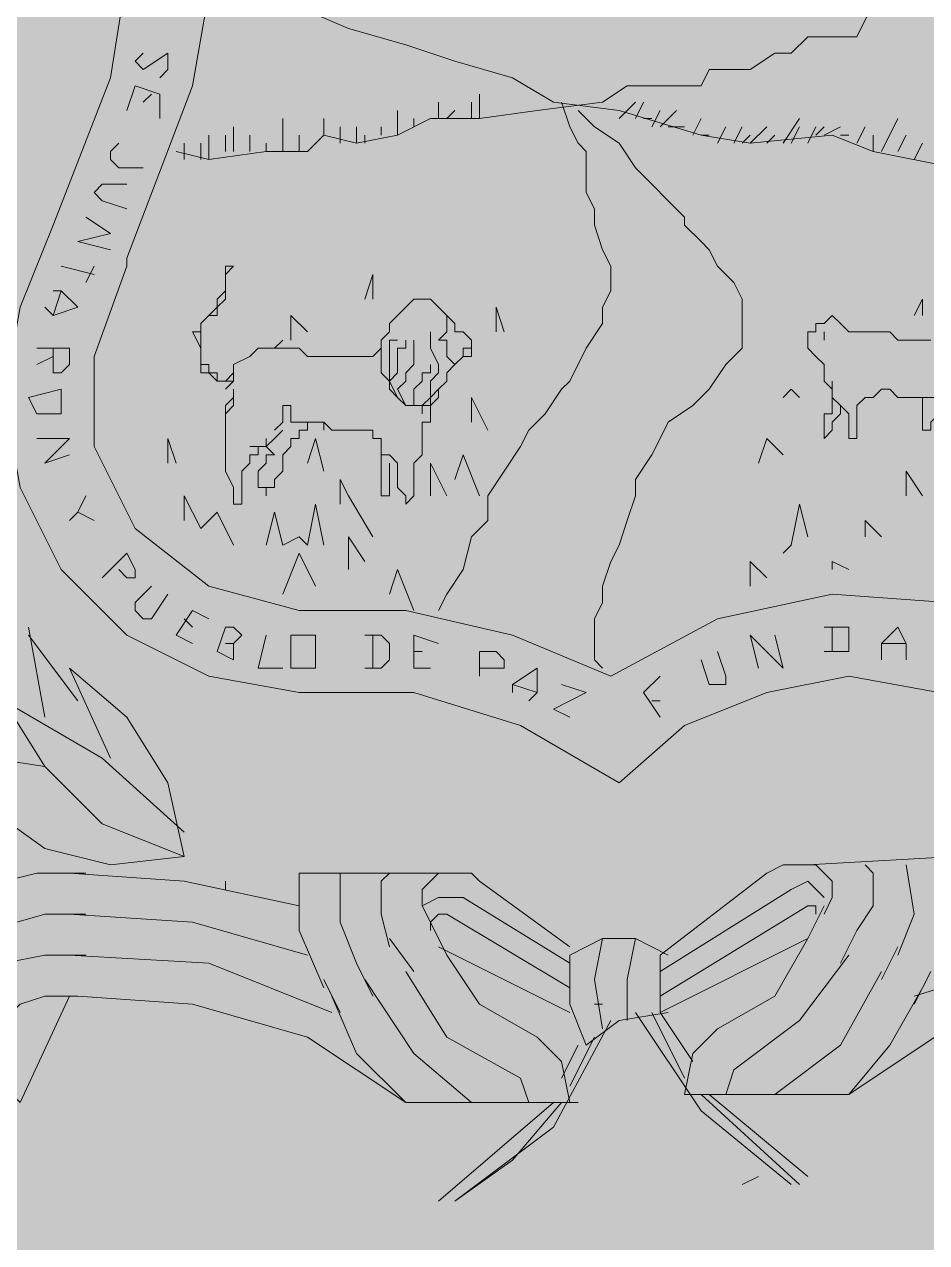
# Model space of a CAD drawing. Header units: inches. Extents: x 13.1 to 77.9, y 9.9 to 37.9.
# Drawn here: x 14.593 to 15.059, y 35.929 to 36.558 of the extents above; entities that cross this region are included whole.
import ezdxf

# ---------------------------------------------------------------- set-up
doc = ezdxf.new("R2010")
doc.units = ezdxf.units.IN
doc.header["$MEASUREMENT"] = 0
doc.layers.add('F_Layer01', color=7, linetype='Continuous')

# ---------------------------------------------------------------- blocks, each defined once
blk = doc.blocks.new('block 274')
at = {"layer": 'F_Layer01', "color": 18, "lineweight": 9, "true_color": 0x000000}
for points in [[(1.32854, -1.43087), (1.35817, -1.35467), (1.37087, -1.27423), (1.37087, -1.18957), (1.3497, -1.10913), (1.31584, -1.03717)], [(1.32854, -1.43087), (1.35817, -1.35467), (1.37087, -1.27423), (1.37087, -1.18957), (1.3497, -1.10913), (1.31584, -1.03717)], [(1.36664, -1.4478), (1.4005, -1.3589), (1.41744, -1.26153), (1.40897, -1.16417), (1.38357, -1.07103)], [(1.36664, -1.4478), (1.4005, -1.3589), (1.41744, -1.26153), (1.40897, -1.16417), (1.38357, -1.07103)], [(1.58677, -1.36737), (1.5656, -1.35467), (1.53597, -1.3462), (1.51057, -1.33773)], [(1.58677, -1.36737), (1.5656, -1.35467), (1.53597, -1.3462), (1.51057, -1.33773)], [(1.3751, -1.34197), (1.37087, -1.3462), (1.3751, -1.35043), (1.3878, -1.34197), (1.3878, -1.3462), (1.3878, -1.35043), (1.38357, -1.35467)], [(1.3751, -1.34197), (1.37087, -1.3462), (1.3751, -1.35043), (1.3878, -1.34197), (1.3878, -1.3462), (1.3878, -1.35043), (1.38357, -1.35467)], [(1.70107, -1.34197), (1.68837, -1.35043), (1.6672, -1.35043), (1.66297, -1.3589)], [(1.70107, -1.34197), (1.68837, -1.35043), (1.6672, -1.35043), (1.66297, -1.3589)], [(1.37087, -1.3589), (1.36664, -1.3716)], [(1.37087, -1.3589), (1.36664, -1.3716)], [(1.37087, -1.3589), (1.38357, -1.36313), (1.38357, -1.37583)], [(1.37087, -1.3589), (1.38357, -1.36313), (1.38357, -1.37583)], [(1.37934, -1.36313), (1.3751, -1.36737)], [(1.37934, -1.36313), (1.3751, -1.36737)], [(1.54867, -1.37583), (1.54867, -1.36313)], [(1.54867, -1.37583), (1.54867, -1.36313)], [(1.61217, -1.36737), (1.62487, -1.3589)], [(1.61217, -1.36737), (1.62487, -1.3589)], [(1.62487, -1.3589), (1.66297, -1.3589)], [(1.62487, -1.3589), (1.66297, -1.3589)], [(1.5275, -1.37583), (1.5275, -1.36737)], [(1.5275, -1.37583), (1.5275, -1.36737)], [(1.54444, -1.37583), (1.54444, -1.36737)], [(1.54444, -1.37583), (1.54444, -1.36737)], [(1.5783, -1.3716), (1.61217, -1.36737)], [(1.5783, -1.3716), (1.61217, -1.36737)], [(1.58677, -1.36737), (1.62064, -1.3716)], [(1.58677, -1.36737), (1.62064, -1.3716)], [(1.59947, -1.38853), (1.59524, -1.38007), (1.591, -1.36737)], [(1.59947, -1.38853), (1.59524, -1.38007), (1.591, -1.36737)], [(1.62064, -1.37583), (1.6291, -1.36737)], [(1.62064, -1.37583), (1.6291, -1.36737)], [(1.6291, -1.37583), (1.63334, -1.36737)], [(1.6291, -1.37583), (1.63334, -1.36737)], [(1.5783, -1.3716), (1.54867, -1.37583), (1.52327, -1.37583), (1.50634, -1.3843), (1.48517, -1.38853), (1.46824, -1.3843), (1.45977, -1.39277), (1.4386, -1.39277), (1.40897, -1.397), (1.39204, -1.39277)], [(1.5783, -1.3716), (1.54867, -1.37583), (1.52327, -1.37583), (1.50634, -1.3843), (1.48517, -1.38853), (1.46824, -1.3843), (1.45977, -1.39277), (1.4386, -1.39277), (1.40897, -1.397), (1.39204, -1.39277)], [(1.44707, -1.39277), (1.44707, -1.37583)], [(1.44707, -1.39277), (1.44707, -1.37583)], [(1.46824, -1.3843), (1.46824, -1.37583)], [(1.46824, -1.3843), (1.46824, -1.37583)], [(1.50634, -1.3843), (1.50634, -1.3716)], [(1.50634, -1.3843), (1.50634, -1.3716)], [(1.5148, -1.38007), (1.5148, -1.37583)], [(1.5148, -1.38007), (1.5148, -1.37583)], [(1.53174, -1.37583), (1.53597, -1.3716)], [(1.53174, -1.37583), (1.53597, -1.3716)], [(1.59947, -1.3716), (1.60794, -1.38007)], [(1.59947, -1.3716), (1.60794, -1.38007)], [(1.62064, -1.3716), (1.66297, -1.3843)], [(1.62064, -1.3716), (1.66297, -1.3843)], [(1.63334, -1.37583), (1.63757, -1.37583)], [(1.63334, -1.37583), (1.63757, -1.37583)], [(1.63757, -1.38007), (1.6418, -1.3716)], [(1.63757, -1.38007), (1.6418, -1.3716)], [(1.6418, -1.38007), (1.65027, -1.3716)], [(1.6418, -1.38007), (1.65027, -1.3716)], [(1.65874, -1.3843), (1.66297, -1.37583)], [(1.65874, -1.3843), (1.66297, -1.37583)], [(1.7053, -1.38853), (1.71377, -1.37583)], [(1.7053, -1.38853), (1.71377, -1.37583)], [(1.7561, -1.39277), (1.76457, -1.37583)], [(1.7561, -1.39277), (1.76457, -1.37583)], [(1.42167, -1.39277), (1.42167, -1.38007)], [(1.42167, -1.39277), (1.42167, -1.38007)], [(1.4767, -1.38853), (1.4767, -1.38007)], [(1.4767, -1.38853), (1.4767, -1.38007)], [(1.48517, -1.38853), (1.48517, -1.38007)], [(1.48517, -1.38853), (1.48517, -1.38007)], [(1.49787, -1.3843), (1.49787, -1.38007)], [(1.49787, -1.3843), (1.49787, -1.38007)], [(1.6545, -1.42663), (1.64604, -1.41817), (1.63757, -1.4097), (1.6291, -1.40123), (1.62064, -1.38853), (1.60794, -1.38007)], [(1.6545, -1.42663), (1.64604, -1.41817), (1.63757, -1.4097), (1.6291, -1.40123), (1.62064, -1.38853), (1.60794, -1.38007)], [(1.64604, -1.38007), (1.65027, -1.38007), (1.6545, -1.38007)], [(1.64604, -1.38007), (1.65027, -1.38007), (1.6545, -1.38007)], [(1.67144, -1.38853), (1.67567, -1.38007)], [(1.67144, -1.38853), (1.67567, -1.38007)], [(1.6799, -1.38853), (1.68414, -1.38007)], [(1.6799, -1.38853), (1.68414, -1.38007)], [(1.68837, -1.38853), (1.69684, -1.38007)], [(1.68837, -1.38853), (1.69684, -1.38007)], [(1.70954, -1.38853), (1.71377, -1.38007)], [(1.70954, -1.38853), (1.71377, -1.38007)], [(1.718, -1.38853), (1.72224, -1.38007)], [(1.718, -1.38853), (1.72224, -1.38007)], [(1.72647, -1.38007), (1.72224, -1.3843)], [(1.72647, -1.38007), (1.72224, -1.3843)], [(1.72647, -1.3843), (1.73494, -1.38007)], [(1.72647, -1.3843), (1.73494, -1.38007)], [(1.7434, -1.38853), (1.74764, -1.38007)], [(1.7434, -1.38853), (1.74764, -1.38007)], [(1.3624, -1.38853), (1.35817, -1.39277), (1.35817, -1.397), (1.3624, -1.40123), (1.3751, -1.40123)], [(1.3624, -1.38853), (1.35817, -1.39277), (1.35817, -1.397), (1.3624, -1.40123), (1.3751, -1.40123)], [(1.39627, -1.397), (1.39627, -1.38853)], [(1.39627, -1.397), (1.39627, -1.38853)], [(1.40474, -1.397), (1.40474, -1.38853)], [(1.40474, -1.397), (1.40474, -1.38853)], [(1.40897, -1.397), (1.40897, -1.3843)], [(1.40897, -1.397), (1.40897, -1.3843)], [(1.41744, -1.39277), (1.41744, -1.3843)], [(1.41744, -1.39277), (1.41744, -1.3843)], [(1.43014, -1.39277), (1.43014, -1.3843)], [(1.43014, -1.39277), (1.43014, -1.3843)], [(1.4386, -1.39277), (1.4386, -1.38853)], [(1.4386, -1.39277), (1.4386, -1.38853)], [(1.45554, -1.39277), (1.45554, -1.3843)], [(1.45554, -1.39277), (1.45554, -1.3843)], [(1.4894, -1.38853), (1.4894, -1.3843)], [(1.4894, -1.38853), (1.4894, -1.3843)], [(1.59947, -1.38853), (1.6037, -1.39277)], [(1.59947, -1.38853), (1.6037, -1.39277)], [(1.66297, -1.3843), (1.68837, -1.38853)], [(1.66297, -1.3843), (1.6672, -1.3843)], [(1.66297, -1.3843), (1.68837, -1.38853)], [(1.66297, -1.3843), (1.6672, -1.3843)], [(1.68414, -1.38853), (1.68837, -1.3843)], [(1.68414, -1.38853), (1.68837, -1.3843)], [(1.69684, -1.38853), (1.70107, -1.3843)], [(1.69684, -1.38853), (1.70107, -1.3843)], [(1.84924, -1.397), (1.845, -1.397), (1.84077, -1.397), (1.83654, -1.397), (1.82807, -1.397), (1.82384, -1.40123), (1.8196, -1.397), (1.81537, -1.397), (1.7942, -1.40123), (1.75187, -1.39277), (1.7307, -1.3843)], [(1.84924, -1.397), (1.845, -1.397), (1.84077, -1.397), (1.83654, -1.397), (1.82807, -1.397), (1.82384, -1.40123), (1.8196, -1.397), (1.81537, -1.397), (1.7942, -1.40123), (1.75187, -1.39277), (1.7307, -1.3843)], [(1.73494, -1.3843), (1.73917, -1.3843)], [(1.73494, -1.3843), (1.73917, -1.3843)], [(1.75187, -1.39277), (1.75187, -1.3843)], [(1.75187, -1.39277), (1.75187, -1.3843)], [(1.76457, -1.39277), (1.7688, -1.3843)], [(1.76457, -1.39277), (1.7688, -1.3843)], [(1.77304, -1.397), (1.77727, -1.38853)], [(1.77304, -1.397), (1.77727, -1.38853)], [(1.6037, -1.49437), (1.61217, -1.48167), (1.61217, -1.4732), (1.6164, -1.46473), (1.6164, -1.45203), (1.61217, -1.44357), (1.60794, -1.43087), (1.60794, -1.4224), (1.6037, -1.41393), (1.6037, -1.40123), (1.6037, -1.39277)], [(1.6037, -1.49437), (1.61217, -1.48167), (1.61217, -1.4732), (1.6164, -1.46473), (1.6164, -1.45203), (1.61217, -1.44357), (1.60794, -1.43087), (1.60794, -1.4224), (1.6037, -1.41393), (1.6037, -1.40123), (1.6037, -1.39277)], [(1.36664, -1.4097), (1.35394, -1.4097), (1.3497, -1.41393), (1.35394, -1.41817), (1.36664, -1.4224)], [(1.36664, -1.4097), (1.35394, -1.4097), (1.3497, -1.41393), (1.35394, -1.41817), (1.36664, -1.4224)], [(1.34547, -1.42663), (1.35817, -1.4351), (1.34124, -1.43933), (1.35817, -1.44357)], [(1.34547, -1.42663), (1.35817, -1.4351), (1.34124, -1.43933), (1.35817, -1.44357)], [(1.6545, -1.42663), (1.6545, -1.43087)], [(1.6545, -1.42663), (1.6545, -1.43087)], [(1.32854, -1.43087), (1.3116, -1.4732), (1.30314, -1.51977), (1.3116, -1.56633), (1.33277, -1.60867), (1.36664, -1.64253), (1.40897, -1.6637), (1.45554, -1.67217)], [(1.32854, -1.43087), (1.3116, -1.4732), (1.30314, -1.51977), (1.3116, -1.56633), (1.33277, -1.60867), (1.36664, -1.64253), (1.40897, -1.6637), (1.45554, -1.67217)], [(1.65874, -1.524), (1.6672, -1.51553), (1.67567, -1.50283), (1.68414, -1.49437), (1.68414, -1.49013), (1.68414, -1.48167), (1.68414, -1.46897), (1.6799, -1.4605), (1.67144, -1.45203), (1.6672, -1.44357), (1.66297, -1.43933), (1.6545, -1.43087)], [(1.65874, -1.524), (1.6672, -1.51553), (1.67567, -1.50283), (1.68414, -1.49437), (1.68414, -1.49013), (1.68414, -1.48167), (1.68414, -1.46897), (1.6799, -1.4605), (1.67144, -1.45203), (1.6672, -1.44357), (1.66297, -1.43933), (1.6545, -1.43087)], [(1.3497, -1.45627), (1.33277, -1.45203)], [(1.3497, -1.45627), (1.33277, -1.45203)], [(1.3497, -1.45203), (1.34547, -1.4605)], [(1.3497, -1.45203), (1.34547, -1.4605)], [(1.36664, -1.45203), (1.3497, -1.4986), (1.3497, -1.54517), (1.37087, -1.5875), (1.40897, -1.61713), (1.45554, -1.62983)], [(1.36664, -1.45203), (1.3497, -1.4986), (1.3497, -1.54517), (1.37087, -1.5875), (1.40897, -1.61713), (1.45554, -1.62983)], [(1.36664, -1.45203), (1.36664, -1.4478)], [(1.36664, -1.45203), (1.36664, -1.4478)], [(1.42167, -1.50707), (1.41744, -1.5113), (1.4132, -1.5113), (1.4132, -1.50707), (1.40897, -1.50707), (1.40897, -1.50283), (1.40474, -1.50283), (1.40474, -1.4986), (1.40474, -1.49437), (1.40474, -1.49013), (1.40474, -1.4859), (1.40474, -1.48167), (1.40897, -1.47743), (1.4132, -1.47743), (1.4132, -1.4732), (1.41744, -1.46897), (1.41744, -1.46473), (1.41744, -1.4605), (1.41744, -1.45627), (1.42167, -1.45203), (1.41744, -1.45203), (1.41744, -1.4605), (1.41744, -1.46473), (1.4132, -1.46897), (1.4132, -1.4732), (1.40897, -1.47743), (1.40474, -1.48167), (1.40474, -1.4859), (1.4005, -1.4859), (1.40474, -1.49437), (1.40474, -1.4986), (1.40474, -1.50283), (1.40474, -1.50707), (1.40897, -1.50707), (1.4132, -1.5113), (1.41744, -1.5113), (1.42167, -1.5113)], [(1.42167, -1.50707), (1.41744, -1.5113), (1.4132, -1.5113), (1.4132, -1.50707), (1.40897, -1.50707), (1.40897, -1.50283), (1.40474, -1.50283), (1.40474, -1.4986), (1.40474, -1.49437), (1.40474, -1.49013), (1.40474, -1.4859), (1.40474, -1.48167), (1.40897, -1.47743), (1.4132, -1.47743), (1.4132, -1.4732), (1.41744, -1.46897), (1.41744, -1.46473), (1.41744, -1.4605), (1.41744, -1.45627), (1.42167, -1.45203), (1.41744, -1.45203), (1.41744, -1.4605), (1.41744, -1.46473), (1.4132, -1.46897), (1.4132, -1.4732), (1.40897, -1.47743), (1.40474, -1.48167), (1.40474, -1.4859), (1.4005, -1.4859), (1.40474, -1.49437), (1.40474, -1.4986), (1.40474, -1.50283), (1.40474, -1.50707), (1.40897, -1.50707), (1.4132, -1.5113), (1.41744, -1.5113), (1.42167, -1.5113)], [(1.49364, -1.46897), (1.49364, -1.45627), (1.4894, -1.46897)], [(1.49364, -1.46897), (1.49364, -1.45627), (1.4894, -1.46897)], [(1.32854, -1.46473), (1.33277, -1.46473), (1.34124, -1.4732), (1.32854, -1.47743), (1.3243, -1.4732)], [(1.32854, -1.46473), (1.33277, -1.46473), (1.34124, -1.4732), (1.32854, -1.47743), (1.3243, -1.4732)], [(1.33277, -1.46473), (1.32854, -1.47743)], [(1.33277, -1.46473), (1.32854, -1.47743)], [(1.49787, -1.49013), (1.5021, -1.4859), (1.5021, -1.48167), (1.50634, -1.47743), (1.51057, -1.4732), (1.5148, -1.46897), (1.51904, -1.46897), (1.52327, -1.46897), (1.5275, -1.4732), (1.53174, -1.47743)], [(1.49787, -1.49013), (1.5021, -1.4859), (1.5021, -1.48167), (1.50634, -1.47743), (1.51057, -1.4732), (1.5148, -1.46897), (1.51904, -1.46897), (1.52327, -1.46897), (1.5275, -1.4732), (1.53174, -1.47743)], [(1.77727, -1.47743), (1.77727, -1.46897), (1.77304, -1.47743)], [(1.77727, -1.47743), (1.77727, -1.46897), (1.77304, -1.47743)], [(1.45977, -1.4859), (1.4513, -1.47743), (1.4513, -1.49013)], [(1.45977, -1.4859), (1.4513, -1.47743), (1.4513, -1.49013)], [(1.51904, -1.52823), (1.51904, -1.524), (1.52327, -1.524), (1.52327, -1.51977), (1.5275, -1.51553), (1.53174, -1.5113), (1.53174, -1.50707), (1.53597, -1.50283), (1.53174, -1.4986), (1.53174, -1.49437), (1.53174, -1.49013), (1.5275, -1.49013), (1.53174, -1.4859), (1.53174, -1.48167), (1.53174, -1.47743), (1.5275, -1.4732)], [(1.51904, -1.52823), (1.51904, -1.524), (1.52327, -1.524), (1.52327, -1.51977), (1.5275, -1.51553), (1.53174, -1.5113), (1.53174, -1.50707), (1.53597, -1.50283), (1.53174, -1.4986), (1.53174, -1.49437), (1.53174, -1.49013), (1.5275, -1.49013), (1.53174, -1.4859), (1.53174, -1.48167), (1.53174, -1.47743), (1.5275, -1.4732)], [(1.53174, -1.50707), (1.53597, -1.50283), (1.5402, -1.4986), (1.54444, -1.4986), (1.54444, -1.49437), (1.54444, -1.49013), (1.5402, -1.4859), (1.53597, -1.4859), (1.53597, -1.48167), (1.53174, -1.47743)], [(1.53174, -1.50707), (1.53597, -1.50283), (1.5402, -1.4986), (1.54444, -1.4986), (1.54444, -1.49437), (1.54444, -1.49013), (1.5402, -1.4859), (1.53597, -1.4859), (1.53597, -1.48167), (1.53174, -1.47743)], [(1.56137, -1.4859), (1.55714, -1.4732), (1.55714, -1.4859)], [(1.56137, -1.4859), (1.55714, -1.4732), (1.55714, -1.4859)], [(1.72647, -1.50707), (1.72647, -1.5113), (1.7307, -1.51553), (1.7307, -1.51977), (1.73494, -1.524), (1.73917, -1.52823), (1.73917, -1.53247), (1.73917, -1.5367), (1.73917, -1.54093), (1.7434, -1.54093), (1.7434, -1.5367), (1.7434, -1.53247), (1.7434, -1.52823), (1.7434, -1.524), (1.74764, -1.51977), (1.75187, -1.51977), (1.7561, -1.51553), (1.76034, -1.51553), (1.76457, -1.51977), (1.77304, -1.51977), (1.77727, -1.51977), (1.78574, -1.51977)], [(1.7815, -1.49013), (1.77727, -1.49013), (1.77304, -1.49013), (1.7688, -1.49013), (1.76457, -1.49013), (1.76034, -1.4859), (1.7561, -1.4859), (1.75187, -1.4859), (1.74764, -1.4859), (1.7434, -1.4859), (1.73917, -1.4859), (1.73494, -1.48167), (1.7307, -1.47743), (1.72647, -1.48167), (1.72224, -1.48167)], [(1.72647, -1.50707), (1.72647, -1.5113), (1.7307, -1.51553), (1.7307, -1.51977), (1.73494, -1.524), (1.73917, -1.52823), (1.73917, -1.53247), (1.73917, -1.5367), (1.73917, -1.54093), (1.7434, -1.54093), (1.7434, -1.5367), (1.7434, -1.53247), (1.7434, -1.52823), (1.7434, -1.524), (1.74764, -1.51977), (1.75187, -1.51977), (1.7561, -1.51553), (1.76034, -1.51553), (1.76457, -1.51977), (1.77304, -1.51977), (1.77727, -1.51977), (1.78574, -1.51977)], [(1.7815, -1.49013), (1.77727, -1.49013), (1.77304, -1.49013), (1.7688, -1.49013), (1.76457, -1.49013), (1.76034, -1.4859), (1.7561, -1.4859), (1.75187, -1.4859), (1.74764, -1.4859), (1.7434, -1.4859), (1.73917, -1.4859), (1.73494, -1.48167), (1.7307, -1.47743), (1.72647, -1.48167), (1.72224, -1.48167)], [(1.718, -1.4859), (1.72224, -1.4859), (1.72224, -1.48167)], [(1.718, -1.4859), (1.72224, -1.4859), (1.72224, -1.48167)], [(1.41744, -1.51553), (1.42167, -1.5113), (1.42167, -1.50707), (1.42167, -1.50283), (1.43014, -1.4986), (1.43437, -1.49437), (1.4386, -1.49437), (1.44284, -1.49437), (1.44707, -1.49013)], [(1.41744, -1.51553), (1.42167, -1.5113), (1.42167, -1.50707), (1.42167, -1.50283), (1.43014, -1.4986), (1.43437, -1.49437), (1.4386, -1.49437), (1.44284, -1.49437), (1.44707, -1.49013)], [(1.51904, -1.524), (1.51057, -1.524), (1.50634, -1.51977), (1.5021, -1.51553), (1.5021, -1.5113), (1.49787, -1.50707), (1.49787, -1.50283), (1.49787, -1.4986), (1.49787, -1.49437), (1.49787, -1.49013)], [(1.51904, -1.524), (1.51057, -1.524), (1.50634, -1.51977), (1.5021, -1.51553), (1.5021, -1.5113), (1.49787, -1.50707), (1.49787, -1.50283), (1.49787, -1.4986), (1.49787, -1.49437), (1.49787, -1.49013)], [(1.50634, -1.49013), (1.5021, -1.49013), (1.5021, -1.49437), (1.5021, -1.50283), (1.5021, -1.50707), (1.5021, -1.5113)], [(1.51057, -1.49013), (1.51057, -1.49437), (1.50634, -1.49437), (1.50634, -1.4986), (1.50634, -1.50283), (1.50634, -1.50707), (1.5021, -1.5113), (1.50634, -1.51977)], [(1.50634, -1.49013), (1.5021, -1.49013), (1.5021, -1.49437), (1.5021, -1.50283), (1.5021, -1.50707), (1.5021, -1.5113)], [(1.51057, -1.49013), (1.51057, -1.49437), (1.50634, -1.49437), (1.50634, -1.4986), (1.50634, -1.50283), (1.50634, -1.50707), (1.5021, -1.5113), (1.50634, -1.51977)], [(1.5148, -1.49013), (1.5148, -1.4986), (1.5148, -1.50283), (1.51057, -1.50707), (1.51057, -1.5113), (1.50634, -1.51553), (1.51057, -1.524)], [(1.5148, -1.49013), (1.5148, -1.4986), (1.5148, -1.50283), (1.51057, -1.50707), (1.51057, -1.5113), (1.50634, -1.51553), (1.51057, -1.524)], [(1.52327, -1.4859), (1.52327, -1.49013), (1.52327, -1.49437), (1.5275, -1.50283), (1.5275, -1.50707), (1.52327, -1.5113), (1.52327, -1.51977), (1.51904, -1.524)], [(1.52327, -1.4859), (1.52327, -1.49013), (1.52327, -1.49437), (1.5275, -1.50283), (1.5275, -1.50707), (1.52327, -1.5113), (1.52327, -1.51977), (1.51904, -1.524)], [(1.53597, -1.4859), (1.5402, -1.4859)], [(1.53597, -1.4859), (1.5402, -1.4859)], [(1.718, -1.4859), (1.718, -1.49013), (1.718, -1.49437), (1.72224, -1.4986), (1.72647, -1.50283), (1.72647, -1.50706)], [(1.718, -1.4859), (1.718, -1.49013), (1.718, -1.49437), (1.72224, -1.4986), (1.72647, -1.50283), (1.72647, -1.50707)], [(1.32007, -1.49437), (1.337, -1.49437), (1.337, -1.50283), (1.33277, -1.50707), (1.32854, -1.50707), (1.32854, -1.50283), (1.32854, -1.49437)], [(1.32007, -1.49437), (1.337, -1.49437), (1.337, -1.50283), (1.33277, -1.50707), (1.32854, -1.50707), (1.32854, -1.50283), (1.32854, -1.49437)], [(1.49787, -1.49437), (1.49364, -1.4986), (1.4894, -1.4986), (1.48517, -1.4986), (1.4767, -1.4986), (1.47247, -1.4986), (1.46824, -1.4986), (1.45977, -1.4986), (1.45554, -1.49437), (1.4513, -1.49437), (1.44707, -1.49437), (1.44284, -1.49437)], [(1.49787, -1.49437), (1.49364, -1.4986), (1.4894, -1.4986), (1.48517, -1.4986), (1.4767, -1.4986), (1.47247, -1.4986), (1.46824, -1.4986), (1.45977, -1.4986), (1.45554, -1.49437), (1.4513, -1.49437), (1.44707, -1.49437), (1.44284, -1.49437)], [(1.5402, -1.4986), (1.5402, -1.49437), (1.54444, -1.49437)], [(1.5402, -1.4986), (1.5402, -1.49437), (1.54444, -1.49437)], [(1.6037, -1.49437), (1.59524, -1.5113)], [(1.6037, -1.49437), (1.59524, -1.5113)], [(1.32854, -1.4986), (1.32007, -1.50283)], [(1.32854, -1.4986), (1.32007, -1.50283)], [(1.52327, -1.50283), (1.52327, -1.50707), (1.51904, -1.50707), (1.51904, -1.5113), (1.5148, -1.51553), (1.5148, -1.51977), (1.5148, -1.524)], [(1.52327, -1.50283), (1.52327, -1.50707), (1.51904, -1.50707), (1.51904, -1.5113), (1.5148, -1.51553), (1.5148, -1.51977), (1.5148, -1.524)], [(1.31584, -1.51977), (1.33277, -1.51553), (1.33277, -1.52823), (1.32007, -1.52823), (1.31584, -1.51977)], [(1.31584, -1.51977), (1.33277, -1.51553), (1.33277, -1.52823), (1.32007, -1.52823), (1.31584, -1.51977)], [(1.41744, -1.52823), (1.42167, -1.524), (1.42167, -1.51977), (1.42167, -1.51553)], [(1.41744, -1.52823), (1.42167, -1.524), (1.42167, -1.51977), (1.42167, -1.51553)], [(1.51904, -1.5367), (1.51904, -1.53247), (1.52327, -1.53247), (1.52327, -1.52823), (1.52327, -1.524), (1.5275, -1.51977), (1.5275, -1.51553)], [(1.51904, -1.5367), (1.51904, -1.53247), (1.52327, -1.53247), (1.52327, -1.52823), (1.52327, -1.524), (1.5275, -1.51977), (1.5275, -1.51553)], [(1.5402, -1.60867), (1.54444, -1.59173), (1.5529, -1.58327), (1.5529, -1.57057), (1.56137, -1.55787), (1.56984, -1.54517), (1.57407, -1.5367), (1.58254, -1.52823), (1.591, -1.51553), (1.59524, -1.5113)], [(1.5402, -1.60867), (1.54444, -1.59173), (1.5529, -1.58327), (1.5529, -1.57057), (1.56137, -1.55787), (1.56984, -1.54517), (1.57407, -1.5367), (1.58254, -1.52823), (1.591, -1.51553), (1.59524, -1.5113)], [(1.71377, -1.51977), (1.70954, -1.51553), (1.7053, -1.51977)], [(1.71377, -1.51977), (1.70954, -1.51553), (1.7053, -1.51977)], [(1.73494, -1.524), (1.73494, -1.52823), (1.7307, -1.53247), (1.7307, -1.5367), (1.72647, -1.54093), (1.72647, -1.5367), (1.72647, -1.53247), (1.72647, -1.52823), (1.7307, -1.52823), (1.7307, -1.524), (1.7307, -1.51977), (1.7307, -1.51553), (1.7307, -1.5113)], [(1.73494, -1.524), (1.73494, -1.52823), (1.7307, -1.53247), (1.7307, -1.5367), (1.72647, -1.54093), (1.72647, -1.5367), (1.72647, -1.53247), (1.72647, -1.52823), (1.7307, -1.52823), (1.7307, -1.524), (1.7307, -1.51977), (1.7307, -1.51553), (1.7307, -1.5113)], [(1.43437, -1.54517), (1.43437, -1.5494), (1.43014, -1.5494), (1.43014, -1.55363), (1.4259, -1.55787), (1.4259, -1.56633), (1.4259, -1.57057), (1.4259, -1.5748), (1.42167, -1.5748), (1.42167, -1.57057), (1.42167, -1.56633), (1.41744, -1.55787), (1.41744, -1.55363), (1.41744, -1.5494), (1.41744, -1.54517), (1.41744, -1.5367), (1.41744, -1.53247), (1.41744, -1.52823), (1.41744, -1.524), (1.42167, -1.51977)], [(1.43437, -1.54517), (1.43437, -1.5494), (1.43014, -1.5494), (1.43014, -1.55363), (1.4259, -1.55787), (1.4259, -1.56633), (1.4259, -1.57057), (1.4259, -1.5748), (1.42167, -1.5748), (1.42167, -1.57057), (1.42167, -1.56633), (1.41744, -1.55787), (1.41744, -1.55363), (1.41744, -1.5494), (1.41744, -1.54517), (1.41744, -1.5367), (1.41744, -1.53247), (1.41744, -1.52823), (1.41744, -1.524), (1.42167, -1.51977)], [(1.5529, -1.5367), (1.54444, -1.51977), (1.54444, -1.53247)], [(1.5529, -1.5367), (1.54444, -1.51977), (1.54444, -1.53247)], [(1.77304, -1.51977), (1.77727, -1.51977), (1.77727, -1.524), (1.77727, -1.52823), (1.77727, -1.53247), (1.77727, -1.5367)], [(1.77304, -1.51977), (1.77727, -1.51977), (1.77727, -1.524), (1.77727, -1.52823), (1.77727, -1.53247), (1.77727, -1.5367)], [(1.46824, -1.5367), (1.46824, -1.53247), (1.464, -1.53247), (1.45977, -1.53247), (1.45554, -1.53247), (1.4513, -1.53247), (1.4513, -1.52823), (1.4513, -1.524), (1.44707, -1.524), (1.44707, -1.52823), (1.44707, -1.53247), (1.44284, -1.5367)], [(1.46824, -1.5367), (1.46824, -1.53247), (1.464, -1.53247), (1.45977, -1.53247), (1.45554, -1.53247), (1.4513, -1.53247), (1.4513, -1.52823), (1.4513, -1.524), (1.44707, -1.524), (1.44707, -1.52823), (1.44707, -1.53247), (1.44284, -1.5367)], [(1.65874, -1.524), (1.64604, -1.53247)], [(1.65874, -1.524), (1.64604, -1.53247)], [(1.78997, -1.524), (1.78574, -1.52823), (1.7815, -1.53247), (1.7815, -1.5367), (1.77727, -1.5367)], [(1.78997, -1.524), (1.78574, -1.52823), (1.7815, -1.53247), (1.7815, -1.5367), (1.77727, -1.5367)], [(1.45977, -1.53247), (1.45977, -1.5367), (1.45554, -1.5367)], [(1.45977, -1.53247), (1.45977, -1.5367), (1.45554, -1.5367)], [(1.46824, -1.53247), (1.47247, -1.5367), (1.4767, -1.5367), (1.48094, -1.5367), (1.48517, -1.5367), (1.4894, -1.5367), (1.49364, -1.5367)], [(1.46824, -1.53247), (1.47247, -1.5367), (1.4767, -1.5367), (1.48094, -1.5367), (1.48517, -1.5367), (1.4894, -1.5367), (1.49364, -1.5367)], [(1.6164, -1.60443), (1.62064, -1.59597), (1.62487, -1.58327), (1.6291, -1.57057), (1.6291, -1.5621), (1.63757, -1.5494), (1.6418, -1.54093), (1.64604, -1.53247)], [(1.6164, -1.60443), (1.62064, -1.59597), (1.62487, -1.58327), (1.6291, -1.57057), (1.6291, -1.5621), (1.63757, -1.5494), (1.6418, -1.54093), (1.64604, -1.53247)], [(1.32007, -1.54093), (1.337, -1.54093), (1.3243, -1.55363), (1.337, -1.5494)], [(1.32007, -1.54093), (1.337, -1.54093), (1.3243, -1.55363), (1.337, -1.5494)], [(1.39204, -1.55363), (1.3878, -1.54093), (1.3878, -1.55363)], [(1.39204, -1.55363), (1.3878, -1.54093), (1.3878, -1.55363)], [(1.43014, -1.54517), (1.4386, -1.54517), (1.44284, -1.54093)], [(1.43014, -1.54517), (1.4386, -1.54517), (1.44284, -1.54093)], [(1.44284, -1.54093), (1.44707, -1.5367)], [(1.44284, -1.54093), (1.44707, -1.5367)], [(1.45554, -1.5367), (1.45554, -1.54093), (1.4513, -1.54093)], [(1.45554, -1.5367), (1.45554, -1.54093), (1.4513, -1.54093)], [(1.46824, -1.55787), (1.464, -1.54093), (1.45977, -1.55363)], [(1.46824, -1.55787), (1.464, -1.54093), (1.45977, -1.55363)], [(1.49787, -1.54093), (1.49364, -1.54093), (1.49364, -1.5367)], [(1.49787, -1.54093), (1.49364, -1.54093), (1.49364, -1.5367)], [(1.51057, -1.57057), (1.50634, -1.56633), (1.50634, -1.5621), (1.50634, -1.55787), (1.50634, -1.55363), (1.5021, -1.5494), (1.49787, -1.5494), (1.49787, -1.54517), (1.49787, -1.54093)], [(1.51057, -1.57057), (1.50634, -1.56633), (1.50634, -1.5621), (1.50634, -1.55787), (1.50634, -1.55363), (1.5021, -1.5494), (1.49787, -1.5494), (1.49787, -1.54517), (1.49787, -1.54093)], [(1.51057, -1.5748), (1.5148, -1.57057), (1.5148, -1.56633), (1.5148, -1.5621), (1.5148, -1.55787), (1.5148, -1.55363), (1.51904, -1.5494), (1.51904, -1.54517), (1.51904, -1.54093)], [(1.51057, -1.5748), (1.5148, -1.57057), (1.5148, -1.56633), (1.5148, -1.5621), (1.5148, -1.55787), (1.5148, -1.55363), (1.51904, -1.5494), (1.51904, -1.54517), (1.51904, -1.54093)], [(1.51904, -1.54093), (1.51904, -1.5367)], [(1.51904, -1.54093), (1.51904, -1.5367)], [(1.7053, -1.5494), (1.69684, -1.54093), (1.6926, -1.55363)], [(1.7053, -1.5494), (1.69684, -1.54093), (1.6926, -1.55363)], [(1.49787, -1.54517), (1.49787, -1.5494), (1.49787, -1.55363), (1.49787, -1.55787), (1.49787, -1.56633), (1.49787, -1.57057), (1.5021, -1.57057), (1.5021, -1.56633), (1.5021, -1.5621), (1.5021, -1.55787), (1.5021, -1.55363)], [(1.49787, -1.54517), (1.49787, -1.5494), (1.49787, -1.55363), (1.49787, -1.55787), (1.49787, -1.56633), (1.49787, -1.57057), (1.5021, -1.57057), (1.5021, -1.56633), (1.5021, -1.5621), (1.5021, -1.55787), (1.5021, -1.55363)], [(1.54867, -1.57057), (1.5402, -1.5494), (1.53597, -1.5621)], [(1.54867, -1.57057), (1.5402, -1.5494), (1.53597, -1.5621)], [(1.53174, -1.57057), (1.52327, -1.55363), (1.52327, -1.57057)], [(1.53174, -1.57057), (1.52327, -1.55363), (1.52327, -1.57057)], [(1.77727, -1.57056), (1.7688, -1.55787), (1.7688, -1.57056)], [(1.77727, -1.57057), (1.7688, -1.55787), (1.7688, -1.57057)], [(1.49364, -1.59173), (1.48094, -1.57057), (1.4767, -1.5621), (1.4767, -1.5748)], [(1.49364, -1.59173), (1.48094, -1.57057), (1.4767, -1.5621), (1.4767, -1.5748)], [(1.34547, -1.57057), (1.34124, -1.57903), (1.337, -1.58327)], [(1.34547, -1.57057), (1.34124, -1.57903), (1.337, -1.58327)], [(1.42167, -1.59597), (1.4132, -1.57903), (1.40474, -1.5875), (1.39627, -1.57057), (1.39627, -1.58327)], [(1.42167, -1.59597), (1.4132, -1.57903), (1.40474, -1.5875), (1.39627, -1.57057), (1.39627, -1.58327)], [(1.51057, -1.57057), (1.51057, -1.5748)], [(1.51057, -1.57057), (1.51057, -1.5748)], [(1.46824, -1.59597), (1.464, -1.5748), (1.45977, -1.59597), (1.45554, -1.59173), (1.44707, -1.59597), (1.44284, -1.57903), (1.4386, -1.59597)], [(1.46824, -1.59597), (1.464, -1.5748), (1.45977, -1.59597), (1.45554, -1.59173), (1.44707, -1.59597), (1.44284, -1.57903), (1.4386, -1.59597)], [(1.718, -1.59173), (1.71377, -1.5748), (1.70954, -1.59597), (1.7053, -1.6002)], [(1.718, -1.59173), (1.71377, -1.5748), (1.70954, -1.59597), (1.7053, -1.6002)], [(1.34124, -1.57903), (1.3497, -1.58327)], [(1.34124, -1.57903), (1.3497, -1.58327)], [(1.7561, -1.59173), (1.74764, -1.58327), (1.74764, -1.59173)], [(1.7561, -1.59173), (1.74764, -1.58327), (1.74764, -1.59173)], [(1.48094, -1.60867), (1.48094, -1.59173)], [(1.4894, -1.60443), (1.48094, -1.59173), (1.48094, -1.60867)], [(1.48094, -1.59173), (1.4894, -1.60443)], [(1.35394, -1.6129), (1.36664, -1.6002), (1.37087, -1.60867), (1.37087, -1.6129), (1.36664, -1.6129), (1.3624, -1.60867)], [(1.35394, -1.6129), (1.36664, -1.6002), (1.37087, -1.60867), (1.37087, -1.6129), (1.36664, -1.6129), (1.3624, -1.60867)], [(1.464, -1.61713), (1.45554, -1.6002), (1.44707, -1.62137)], [(1.464, -1.61713), (1.45554, -1.6002), (1.44707, -1.62137)], [(1.5148, -1.62983), (1.50634, -1.60867), (1.5021, -1.62137)], [(1.5148, -1.62983), (1.50634, -1.60867), (1.5021, -1.62137)], [(1.5402, -1.60867), (1.53174, -1.62137)], [(1.5402, -1.60867), (1.53174, -1.62137)], [(1.6164, -1.60443), (1.61217, -1.61713)], [(1.6164, -1.60443), (1.61217, -1.61713)], [(1.69684, -1.6129), (1.68837, -1.60443), (1.68837, -1.61713)], [(1.69684, -1.6129), (1.68837, -1.60443), (1.68837, -1.61713)], [(1.73917, -1.60867), (1.7307, -1.60443), (1.7307, -1.60867)], [(1.73917, -1.60867), (1.7307, -1.60443), (1.7307, -1.60867)], [(1.37934, -1.61713), (1.37087, -1.6256), (1.37087, -1.62983), (1.3751, -1.63407), (1.37934, -1.63407), (1.3878, -1.62137)], [(1.37934, -1.61713), (1.37087, -1.6256), (1.37087, -1.62983), (1.3751, -1.63407), (1.37934, -1.63407), (1.3878, -1.62137)], [(1.53174, -1.62137), (1.5275, -1.62983)], [(1.53174, -1.62137), (1.5275, -1.62983)], [(1.61217, -1.65947), (1.60794, -1.65523), (1.60794, -1.64677), (1.60794, -1.63407), (1.61217, -1.6256), (1.61217, -1.61713)], [(1.61217, -1.65947), (1.60794, -1.65523), (1.60794, -1.64677), (1.60794, -1.63407), (1.61217, -1.6256), (1.61217, -1.61713)], [(1.78997, -1.6256), (1.7307, -1.62136), (1.67144, -1.63407), (1.6164, -1.6637)], [(1.78997, -1.6256), (1.7307, -1.62136), (1.67144, -1.63407), (1.6164, -1.6637)], [(1.39204, -1.64253), (1.4005, -1.62983), (1.40897, -1.63407)], [(1.39204, -1.64253), (1.4005, -1.62983), (1.40897, -1.63407)], [(1.39627, -1.63407), (1.4005, -1.6383)], [(1.39627, -1.63407), (1.4005, -1.6383)], [(1.6164, -1.6637), (1.5656, -1.64253), (1.51057, -1.62983), (1.45554, -1.62983)], [(1.6164, -1.6637), (1.5656, -1.64253), (1.51057, -1.62983), (1.45554, -1.62983)], [(1.31584, -1.6383), (1.3243, -1.68487)], [(1.31584, -1.6383), (1.3243, -1.68487)], [(1.42167, -1.64677), (1.4259, -1.64253), (1.42167, -1.6383), (1.41744, -1.6383), (1.4132, -1.651)], [(1.42167, -1.64677), (1.4259, -1.64253), (1.42167, -1.6383), (1.41744, -1.6383), (1.4132, -1.651)], [(1.72647, -1.651), (1.73494, -1.651), (1.73917, -1.651), (1.73917, -1.6383), (1.73494, -1.6383), (1.72647, -1.6383)], [(1.72647, -1.651), (1.73494, -1.651), (1.73917, -1.651), (1.73917, -1.6383), (1.73494, -1.6383), (1.72647, -1.6383)], [(1.7307, -1.6383), (1.7307, -1.651)], [(1.7307, -1.6383), (1.7307, -1.651)], [(1.7561, -1.65523), (1.7561, -1.64677), (1.76457, -1.6383), (1.7688, -1.64677), (1.7688, -1.65523)], [(1.7561, -1.65523), (1.7561, -1.64677), (1.76457, -1.6383), (1.7688, -1.64677), (1.7688, -1.65523)], [(1.34124, -1.6764), (1.31584, -1.64253)], [(1.34124, -1.6764), (1.31584, -1.64253)], [(1.39204, -1.64253), (1.4005, -1.64677)], [(1.39204, -1.64253), (1.4005, -1.64677)], [(1.4132, -1.651), (1.42167, -1.65523), (1.42167, -1.651), (1.42167, -1.64677), (1.41744, -1.64677)], [(1.4132, -1.651), (1.42167, -1.65523), (1.42167, -1.651), (1.42167, -1.64677), (1.41744, -1.64677)], [(1.4386, -1.64253), (1.43437, -1.65947), (1.44707, -1.65947)], [(1.4386, -1.64253), (1.43437, -1.65947), (1.44707, -1.65947)], [(1.4513, -1.65947), (1.4513, -1.64253), (1.464, -1.64253), (1.464, -1.65947), (1.4513, -1.65947)], [(1.4513, -1.65947), (1.4513, -1.64253), (1.464, -1.64253), (1.464, -1.65947), (1.4513, -1.65947)], [(1.4894, -1.65947), (1.49787, -1.65947), (1.5021, -1.65523), (1.5021, -1.64677), (1.49787, -1.64253), (1.4894, -1.64253)], [(1.4894, -1.65947), (1.49787, -1.65947), (1.5021, -1.65523), (1.5021, -1.64677), (1.49787, -1.64253), (1.4894, -1.64253)], [(1.49364, -1.64253), (1.49364, -1.65947)], [(1.49364, -1.64253), (1.49364, -1.65947)], [(1.5148, -1.65947), (1.5148, -1.64253), (1.5275, -1.64677)], [(1.5148, -1.65947), (1.5148, -1.64253), (1.5275, -1.64677)], [(1.6926, -1.65947), (1.68837, -1.64253), (1.7053, -1.65947), (1.70107, -1.64253)], [(1.6926, -1.65947), (1.68837, -1.64253), (1.7053, -1.65947), (1.70107, -1.64253)], [(1.7561, -1.64677), (1.7688, -1.64677)], [(1.7561, -1.64677), (1.7688, -1.64677)], [(1.5148, -1.651), (1.51904, -1.651)], [(1.5148, -1.651), (1.51904, -1.651)], [(1.54867, -1.6637), (1.54867, -1.651), (1.55714, -1.651), (1.56137, -1.65523), (1.56137, -1.65947), (1.55714, -1.65947), (1.54867, -1.65947)], [(1.54867, -1.6637), (1.54867, -1.651), (1.55714, -1.651), (1.56137, -1.65523), (1.56137, -1.65947), (1.55714, -1.65947), (1.54867, -1.65947)], [(1.66297, -1.65523), (1.6672, -1.66793), (1.67144, -1.66793), (1.67567, -1.66793), (1.67567, -1.6637), (1.67144, -1.651)], [(1.66297, -1.65523), (1.6672, -1.66793), (1.67144, -1.66793), (1.67567, -1.66793), (1.67567, -1.6637), (1.67144, -1.651)], [(1.39627, -1.75683), (1.3878, -1.71873), (1.36664, -1.68487), (1.337, -1.65947)], [(1.337, -1.65947), (1.35817, -1.70603)], [(1.39627, -1.75683), (1.3878, -1.71873), (1.36664, -1.68487), (1.337, -1.65947)], [(1.337, -1.65947), (1.35817, -1.70603)], [(1.5148, -1.65947), (1.52327, -1.65947)], [(1.5148, -1.65947), (1.52327, -1.65947)], [(1.5656, -1.67217), (1.5656, -1.66793), (1.5783, -1.65947), (1.5783, -1.67217), (1.57407, -1.6764)], [(1.5656, -1.67217), (1.5656, -1.66793), (1.5783, -1.65947), (1.5783, -1.67217), (1.57407, -1.6764)], [(1.78574, -1.67216), (1.73917, -1.6637), (1.69684, -1.67216), (1.6545, -1.6891), (1.62064, -1.71873)], [(1.78574, -1.67216), (1.73917, -1.6637), (1.69684, -1.67216), (1.6545, -1.6891), (1.62064, -1.71873)], [(1.6418, -1.68487), (1.63334, -1.67217), (1.6418, -1.6637)], [(1.6418, -1.68487), (1.63334, -1.67217), (1.6418, -1.6637)], [(1.30314, -1.66793), (1.30314, -1.6764), (1.3243, -1.71027), (1.35394, -1.7399), (1.39627, -1.75683)], [(1.30314, -1.66793), (1.30314, -1.6764), (1.3243, -1.71027), (1.35394, -1.7399), (1.39627, -1.75683)], [(1.62064, -1.71873), (1.56984, -1.6891), (1.5148, -1.67217), (1.45554, -1.67217)], [(1.62064, -1.71873), (1.56984, -1.6891), (1.5148, -1.67217), (1.45554, -1.67217)], [(1.5656, -1.66793), (1.5783, -1.67217)], [(1.5656, -1.66793), (1.5783, -1.67217)], [(1.591, -1.66793), (1.6037, -1.67217), (1.58677, -1.68063), (1.59524, -1.68487)], [(1.591, -1.66793), (1.6037, -1.67217), (1.58677, -1.68063), (1.59524, -1.68487)], [(1.39627, -1.74413), (1.35394, -1.70603), (1.30314, -1.6764)], [(1.39627, -1.74413), (1.35394, -1.70603), (1.30314, -1.6764)], [(1.63757, -1.6764), (1.6418, -1.6764)], [(1.63757, -1.6764), (1.6418, -1.6764)], [(1.26927, -1.7018), (1.29467, -1.73143), (1.3243, -1.7526), (1.35817, -1.76107), (1.39627, -1.75683)], [(1.26927, -1.7018), (1.29467, -1.73143), (1.3243, -1.7526), (1.35817, -1.76107), (1.39627, -1.75683)], [(1.72647, -1.78647), (1.7307, -1.778), (1.7307, -1.76953), (1.72647, -1.7653), (1.72224, -1.76107), (1.71377, -1.76107), (1.7053, -1.76107), (1.69684, -1.7653)], [(1.72647, -1.78647), (1.7307, -1.778), (1.7307, -1.76953), (1.72647, -1.7653), (1.72224, -1.76107), (1.71377, -1.76107), (1.7053, -1.76107), (1.69684, -1.7653)], [(1.7434, -1.79493), (1.75187, -1.78223), (1.75187, -1.7653), (1.74764, -1.76107)], [(1.7434, -1.79493), (1.75187, -1.78223), (1.75187, -1.7653), (1.74764, -1.76107)], [(1.76457, -1.80763), (1.77304, -1.78647), (1.7688, -1.76107)], [(1.76457, -1.80763), (1.77304, -1.78647), (1.7688, -1.76107)], [(1.2862, -1.77376), (1.32007, -1.7653), (1.34547, -1.7653)], [(1.45554, -1.78223), (1.39627, -1.76953), (1.337, -1.7653)], [(1.45554, -1.78223), (1.39627, -1.76953), (1.337, -1.7653)], [(1.46824, -1.82457), (1.45554, -1.79493), (1.45554, -1.7653)], [(1.46824, -1.82457), (1.45554, -1.79493), (1.45554, -1.7653)], [(1.48517, -1.81187), (1.4767, -1.7907), (1.4767, -1.7653)], [(1.48517, -1.81187), (1.4767, -1.7907), (1.4767, -1.7653)], [(1.5021, -1.8034), (1.49787, -1.78647), (1.49787, -1.76953), (1.5021, -1.7653)], [(1.5021, -1.8034), (1.49787, -1.78647), (1.49787, -1.76953), (1.5021, -1.7653)], [(1.52327, -1.7907), (1.51904, -1.78223), (1.51904, -1.77376), (1.52327, -1.76953), (1.5275, -1.7653), (1.53597, -1.7653), (1.54444, -1.7653), (1.54867, -1.76953)], [(1.52327, -1.7907), (1.51904, -1.78223), (1.51904, -1.77376), (1.52327, -1.76953), (1.5275, -1.7653), (1.53597, -1.7653), (1.54444, -1.7653), (1.54867, -1.76953)], [(1.59524, -1.8034), (1.54867, -1.76953)], [(1.59524, -1.8034), (1.54867, -1.76953)], [(1.72647, -1.778), (1.718, -1.76953), (1.70954, -1.77377)], [(1.72647, -1.778), (1.718, -1.76953), (1.70954, -1.77377)], [(1.5402, -1.778), (1.5275, -1.778), (1.51904, -1.78223)], [(1.5402, -1.778), (1.5275, -1.778), (1.51904, -1.78223)], [(1.59524, -1.81187), (1.5402, -1.778)], [(1.59524, -1.81187), (1.5402, -1.778)], [(1.6418, -1.8161), (1.70954, -1.77376)], [(1.6418, -1.8161), (1.70954, -1.77376)], [(1.6418, -1.8288), (1.718, -1.78223)], [(1.6418, -1.8288), (1.718, -1.78223)], [(1.72224, -1.78647), (1.72224, -1.78223), (1.718, -1.78223)], [(1.72224, -1.78647), (1.72224, -1.78223), (1.718, -1.78223)], [(1.72647, -1.78223), (1.718, -1.79917)], [(1.72647, -1.78223), (1.718, -1.79917)], [(1.26927, -1.8161), (1.26927, -1.81187), (1.29467, -1.79493), (1.3243, -1.78647), (1.34547, -1.78647)], [(1.26927, -1.8161), (1.26927, -1.81187), (1.29467, -1.79493), (1.3243, -1.78647), (1.34547, -1.78647)], [(1.45977, -1.80763), (1.4005, -1.7907), (1.337, -1.78647)], [(1.45977, -1.80763), (1.4005, -1.7907), (1.337, -1.78647)], [(1.53174, -1.78647), (1.5275, -1.78647), (1.52327, -1.7907), (1.52327, -1.79493)], [(1.53174, -1.78647), (1.5275, -1.78647), (1.52327, -1.7907), (1.52327, -1.79493)], [(1.52327, -1.7907), (1.53174, -1.80763)], [(1.52327, -1.7907), (1.53174, -1.80763)], [(1.59524, -1.82457), (1.53174, -1.78647)], [(1.59524, -1.82457), (1.53174, -1.78647)], [(1.7434, -1.79493), (1.73494, -1.81187)], [(1.7434, -1.79493), (1.73494, -1.81187)], [(1.5021, -1.79917), (1.5148, -1.8161)], [(1.5021, -1.79917), (1.5148, -1.8161)], [(1.59524, -1.83727), (1.5275, -1.8034)], [(1.59524, -1.83727), (1.5275, -1.8034)], [(1.64604, -1.80763), (1.6291, -1.79917), (1.61217, -1.79917), (1.59524, -1.80763)], [(1.64604, -1.80763), (1.6291, -1.79917), (1.61217, -1.79917), (1.59524, -1.80763)], [(1.61217, -1.79917), (1.60794, -1.82033), (1.61217, -1.84573)], [(1.61217, -1.79917), (1.60794, -1.82033), (1.61217, -1.84573)], [(1.6291, -1.79917), (1.62487, -1.82033), (1.62487, -1.8415)], [(1.6291, -1.79917), (1.62487, -1.82033), (1.62487, -1.8415)], [(1.6418, -1.83726), (1.718, -1.79917)], [(1.6418, -1.83726), (1.718, -1.79917)], [(1.67144, -1.84573), (1.70107, -1.8288), (1.718, -1.79917)], [(1.67144, -1.84573), (1.70107, -1.8288), (1.718, -1.79917)], [(1.9085, -1.8034), (1.84077, -1.80763), (1.77304, -1.8288)], [(1.9085, -1.8034), (1.84077, -1.80763), (1.77304, -1.8288)], [(1.2735, -1.84997), (1.27774, -1.84573), (1.2862, -1.82457), (1.30314, -1.81187), (1.3243, -1.80763), (1.34547, -1.80763)], [(1.2735, -1.84997), (1.27774, -1.84573), (1.2862, -1.82457), (1.30314, -1.81187), (1.3243, -1.80763), (1.34547, -1.80763)], [(1.47247, -1.83727), (1.40897, -1.81187), (1.337, -1.80763)], [(1.47247, -1.83727), (1.40897, -1.81187), (1.337, -1.80763)], [(1.53174, -1.80763), (1.54867, -1.83303), (1.5783, -1.84997)], [(1.53174, -1.80763), (1.54867, -1.83303), (1.5783, -1.84997)], [(1.59524, -1.80763), (1.59524, -1.83303), (1.6037, -1.8542)], [(1.59524, -1.80763), (1.59524, -1.83303), (1.6037, -1.8542)], [(1.6799, -1.8669), (1.71377, -1.8415), (1.73917, -1.80763)], [(1.6799, -1.8669), (1.71377, -1.8415), (1.73917, -1.80763)], [(1.48517, -1.81187), (1.49364, -1.8288)], [(1.48517, -1.81187), (1.49364, -1.8288)], [(1.51057, -1.8161), (1.53174, -1.84997), (1.56984, -1.87113)], [(1.51057, -1.8161), (1.53174, -1.84997), (1.56984, -1.87113)], [(1.70107, -1.8796), (1.73494, -1.8542), (1.7561, -1.8161)], [(1.70107, -1.8796), (1.73494, -1.8542), (1.7561, -1.8161)], [(1.46824, -1.82033), (1.4767, -1.83727)], [(1.46824, -1.82033), (1.4767, -1.83727)], [(1.4894, -1.82033), (1.5148, -1.85843), (1.54444, -1.88383)], [(1.4894, -1.82033), (1.5148, -1.85843), (1.54444, -1.88383)], [(1.337, -1.8288), (1.3116, -1.88383), (1.30314, -1.87537), (1.29467, -1.86267), (1.2989, -1.84997), (1.30314, -1.8415), (1.3116, -1.83303), (1.3243, -1.8288), (1.34124, -1.8288)], [(1.3116, -1.88383), (1.30314, -1.87537), (1.29467, -1.86267), (1.2989, -1.84997), (1.30314, -1.8415), (1.3116, -1.83303), (1.3243, -1.8288), (1.34124, -1.8288)], [(1.3116, -1.88383), (1.337, -1.8288)], [(1.51057, -1.88383), (1.45977, -1.84997), (1.4005, -1.83303), (1.34124, -1.8288)], [(1.51057, -1.88383), (1.45977, -1.84997), (1.4005, -1.83303), (1.34124, -1.8288)], [(1.47247, -1.8288), (1.48517, -1.85843), (1.51057, -1.88383)], [(1.47247, -1.8288), (1.48517, -1.85843), (1.51057, -1.88383)], [(1.73917, -1.8796), (1.76034, -1.8542), (1.77727, -1.82457)], [(1.73917, -1.8796), (1.76034, -1.8542), (1.77727, -1.82457)], [(1.9085, -1.82457), (1.84924, -1.8288), (1.78997, -1.84573), (1.73917, -1.8796)], [(1.9085, -1.82457), (1.84924, -1.8288), (1.78997, -1.84573), (1.73917, -1.8796)], [(1.60794, -1.83303), (1.61217, -1.83303)], [(1.53597, -1.93463), (1.58677, -1.89653), (1.6164, -1.8415)], [(1.53597, -1.93463), (1.58677, -1.89653), (1.6164, -1.8415)], [(1.64604, -1.83727), (1.62064, -1.8415), (1.6037, -1.8542)], [(1.64604, -1.83727), (1.62064, -1.8415), (1.6037, -1.8542)], [(1.6291, -1.83726), (1.66297, -1.88806), (1.70954, -1.92617)], [(1.6291, -1.83726), (1.66297, -1.88806), (1.70954, -1.92617)], [(1.63757, -1.83727), (1.6545, -1.87113)], [(1.63757, -1.83727), (1.6545, -1.87113)], [(1.6418, -1.83726), (1.65874, -1.86267)], [(1.6418, -1.83726), (1.65874, -1.86267)], [(1.67144, -1.84573), (1.65874, -1.85843), (1.6545, -1.8796)], [(1.67144, -1.84573), (1.65874, -1.85843), (1.6545, -1.8796)], [(1.59524, -1.88383), (1.591, -1.86267), (1.5783, -1.84997)], [(1.59524, -1.88383), (1.591, -1.86267), (1.5783, -1.84997)], [(1.591, -1.87113), (1.59947, -1.8542)], [(1.591, -1.87113), (1.59947, -1.8542)], [(1.59524, -1.87537), (1.60794, -1.84997)], [(1.59524, -1.87537), (1.60794, -1.84997)], [(1.6545, -1.8796), (1.65874, -1.8796)], [(1.6545, -1.8796), (1.73917, -1.8796)], [(1.6545, -1.8796), (1.73917, -1.8796)], [(1.66297, -1.8796), (1.71377, -1.92617)], [(1.66297, -1.8796), (1.71377, -1.92617)], [(1.6672, -1.8796), (1.718, -1.92193)], [(1.6672, -1.8796), (1.718, -1.92193)], [(1.59524, -1.88383), (1.51057, -1.88383)], [(1.59524, -1.88383), (1.51057, -1.88383)], [(1.5275, -1.93463), (1.58677, -1.88383)], [(1.5275, -1.93463), (1.58677, -1.88383)], [(1.53597, -1.93463), (1.5656, -1.91347), (1.591, -1.88383)], [(1.53597, -1.93463), (1.5656, -1.91347), (1.591, -1.88383)], [(1.59524, -1.88383), (1.59947, -1.88383)], [(1.59524, -1.88383), (1.59947, -1.88383)]]:
    blk.add_lwpolyline(points, dxfattribs=at)
for points, knots in [([(1.48094, -1.32927), (1.48094, -1.32927), (1.51057, -1.33773), (1.51057, -1.33773), (1.51057, -1.33773), (1.48094, -1.32927), (1.48094, -1.32927), (1.48094, -1.32927), (1.4513, -1.31657), (1.4513, -1.31657), (1.4513, -1.31657), (1.48094, -1.32927), (1.48094, -1.32927)], [0, 0, 0, 0, 1, 1, 1, 2, 2, 2, 3, 3, 3, 4, 4, 4, 4]), ([(1.7434, -1.3335), (1.7434, -1.3335), (1.75187, -1.31657), (1.75187, -1.31657), (1.75187, -1.31657), (1.7434, -1.3335), (1.7434, -1.3335)], [0, 0, 0, 0, 1, 1, 1, 2, 2, 2, 2]), ([(1.70954, -1.34197), (1.70954, -1.34197), (1.718, -1.3335), (1.718, -1.3335), (1.718, -1.3335), (1.70954, -1.34197), (1.70954, -1.34197)], [0, 0, 0, 0, 1, 1, 1, 2, 2, 2, 2]), ([(1.718, -1.3335), (1.718, -1.3335), (1.73494, -1.3335), (1.73494, -1.3335), (1.73494, -1.3335), (1.718, -1.3335), (1.718, -1.3335)], [0, 0, 0, 0, 1, 1, 1, 2, 2, 2, 2]), ([(1.73494, -1.3335), (1.73494, -1.3335), (1.7434, -1.3335), (1.7434, -1.3335), (1.7434, -1.3335), (1.73494, -1.3335), (1.73494, -1.3335)], [0, 0, 0, 0, 1, 1, 1, 2, 2, 2, 2]), ([(1.70107, -1.34197), (1.70107, -1.34197), (1.70954, -1.34197), (1.70954, -1.34197), (1.70954, -1.34197), (1.70107, -1.34197), (1.70107, -1.34197)], [0, 0, 0, 0, 1, 1, 1, 2, 2, 2, 2]), ([(1.68837, -1.38853), (1.68837, -1.38853), (1.7307, -1.3843), (1.7307, -1.3843), (1.7307, -1.3843), (1.68837, -1.38853), (1.68837, -1.38853)], [0, 0, 0, 0, 1, 1, 1, 2, 2, 2, 2]), ([(1.72647, -1.4859), (1.72647, -1.4859), (1.72647, -1.49013), (1.72647, -1.49013), (1.72647, -1.49013), (1.72647, -1.4859), (1.72647, -1.4859)], [0, 0, 0, 0, 1, 1, 1, 2, 2, 2, 2]), ([(1.72647, -1.4859), (1.72647, -1.4859), (1.72647, -1.49013), (1.72647, -1.49013), (1.72647, -1.49013), (1.72647, -1.4859), (1.72647, -1.4859)], [0, 0, 0, 0, 1, 1, 1, 2, 2, 2, 2]), ([(1.4386, -1.54093), (1.4386, -1.54093), (1.4386, -1.54517), (1.4386, -1.54517), (1.4386, -1.54517), (1.44284, -1.5494), (1.44284, -1.5494), (1.44284, -1.5494), (1.4386, -1.5494), (1.4386, -1.5494), (1.4386, -1.5494), (1.4386, -1.55363), (1.4386, -1.55363), (1.4386, -1.55363), (1.43437, -1.55787), (1.43437, -1.55787), (1.43437, -1.55787), (1.43437, -1.5621), (1.43437, -1.5621), (1.43437, -1.5621), (1.43437, -1.56633), (1.43437, -1.56633), (1.43437, -1.56633), (1.4386, -1.56633), (1.4386, -1.56633), (1.4386, -1.56633), (1.4386, -1.57057), (1.4386, -1.57057), (1.4386, -1.57057), (1.4386, -1.56633), (1.4386, -1.56633), (1.4386, -1.56633), (1.44284, -1.56633), (1.44284, -1.56633), (1.44284, -1.56633), (1.44284, -1.5621), (1.44284, -1.5621), (1.44284, -1.5621), (1.44707, -1.55787), (1.44707, -1.55787), (1.44707, -1.55787), (1.44707, -1.55363), (1.44707, -1.55363), (1.44707, -1.55363), (1.44707, -1.5494), (1.44707, -1.5494), (1.44707, -1.5494), (1.4513, -1.54517), (1.4513, -1.54517), (1.4513, -1.54517), (1.4513, -1.54093), (1.4513, -1.54093)], [0, 0, 0, 0, 1, 1, 1, 2, 2, 2, 3, 3, 3, 4, 4, 4, 5, 5, 5, 6, 6, 6, 7, 7, 7, 8, 8, 8, 9, 9, 9, 10, 10, 10, 11, 11, 11, 12, 12, 12, 13, 13, 13, 14, 14, 14, 15, 15, 15, 16, 16, 16, 17, 17, 17, 17]), ([(1.4386, -1.54093), (1.4386, -1.54093), (1.4386, -1.54517), (1.4386, -1.54517), (1.4386, -1.54517), (1.44284, -1.5494), (1.44284, -1.5494), (1.44284, -1.5494), (1.4386, -1.5494), (1.4386, -1.5494), (1.4386, -1.5494), (1.4386, -1.55363), (1.4386, -1.55363), (1.4386, -1.55363), (1.43437, -1.55787), (1.43437, -1.55787), (1.43437, -1.55787), (1.43437, -1.5621), (1.43437, -1.5621), (1.43437, -1.5621), (1.43437, -1.56633), (1.43437, -1.56633), (1.43437, -1.56633), (1.4386, -1.56633), (1.4386, -1.56633), (1.4386, -1.56633), (1.4386, -1.57057), (1.4386, -1.57057), (1.4386, -1.57057), (1.4386, -1.56633), (1.4386, -1.56633), (1.4386, -1.56633), (1.44284, -1.56633), (1.44284, -1.56633), (1.44284, -1.56633), (1.44284, -1.5621), (1.44284, -1.5621), (1.44284, -1.5621), (1.44707, -1.55787), (1.44707, -1.55787), (1.44707, -1.55787), (1.44707, -1.55363), (1.44707, -1.55363), (1.44707, -1.55363), (1.44707, -1.5494), (1.44707, -1.5494), (1.44707, -1.5494), (1.4513, -1.54517), (1.4513, -1.54517), (1.4513, -1.54517), (1.4513, -1.54093), (1.4513, -1.54093)], [0, 0, 0, 0, 1, 1, 1, 2, 2, 2, 3, 3, 3, 4, 4, 4, 5, 5, 5, 6, 6, 6, 7, 7, 7, 8, 8, 8, 9, 9, 9, 10, 10, 10, 11, 11, 11, 12, 12, 12, 13, 13, 13, 14, 14, 14, 15, 15, 15, 16, 16, 16, 17, 17, 17, 17]), ([(1.3243, -1.71027), (1.3243, -1.71027), (1.26927, -1.7018), (1.26927, -1.7018), (1.26927, -1.7018), (1.3243, -1.71027), (1.3243, -1.71027)], [0, 0, 0, 0, 1, 1, 1, 2, 2, 2, 2]), ([(1.718, -1.76107), (1.718, -1.76107), (1.7942, -1.75683), (1.7942, -1.75683), (1.7942, -1.75683), (1.718, -1.76107), (1.718, -1.76107)], [0, 0, 0, 0, 1, 1, 1, 2, 2, 2, 2]), ([(1.2862, -1.77376), (1.2862, -1.77376), (1.27774, -1.778), (1.27774, -1.778), (1.27774, -1.778), (1.2862, -1.77376), (1.2862, -1.77376), (1.2862, -1.77376), (1.32007, -1.7653), (1.32007, -1.7653), (1.32007, -1.7653), (1.34547, -1.7653), (1.34547, -1.7653)], [0, 0, 0, 0, 1, 1, 1, 2, 2, 2, 3, 3, 3, 4, 4, 4, 4]), ([(1.53174, -1.7653), (1.53174, -1.7653), (1.45554, -1.7653), (1.45554, -1.7653), (1.45554, -1.7653), (1.53174, -1.7653), (1.53174, -1.7653)], [0, 0, 0, 0, 1, 1, 1, 2, 2, 2, 2]), ([(1.6418, -1.80763), (1.6418, -1.80763), (1.69684, -1.7653), (1.69684, -1.7653), (1.69684, -1.7653), (1.6418, -1.80763), (1.6418, -1.80763)], [0, 0, 0, 0, 1, 1, 1, 2, 2, 2, 2]), ([(1.41744, -1.77377), (1.41744, -1.77377), (1.41744, -1.76953), (1.41744, -1.76953), (1.41744, -1.76953), (1.41744, -1.77377), (1.41744, -1.77377)], [0, 0, 0, 0, 1, 1, 1, 2, 2, 2, 2]), ([(1.76457, -1.8034), (1.76457, -1.8034), (1.7561, -1.82033), (1.7561, -1.82033), (1.7561, -1.82033), (1.76457, -1.8034), (1.76457, -1.8034)], [0, 0, 0, 0, 1, 1, 1, 2, 2, 2, 2]), ([(1.6418, -1.80763), (1.6418, -1.80763), (1.6418, -1.83727), (1.6418, -1.83727), (1.6418, -1.83727), (1.6418, -1.80763), (1.6418, -1.80763)], [0, 0, 0, 0, 1, 1, 1, 2, 2, 2, 2]), ([(1.7815, -1.8161), (1.7815, -1.8161), (1.77304, -1.83303), (1.77304, -1.83303), (1.77304, -1.83303), (1.7815, -1.8161), (1.7815, -1.8161)], [0, 0, 0, 0, 1, 1, 1, 2, 2, 2, 2]), ([(1.6799, -1.8669), (1.6799, -1.8669), (1.67567, -1.8796), (1.67567, -1.8796), (1.67567, -1.8796), (1.6799, -1.8669), (1.6799, -1.8669)], [0, 0, 0, 0, 1, 1, 1, 2, 2, 2, 2]), ([(1.57407, -1.88383), (1.57407, -1.88383), (1.56984, -1.87113), (1.56984, -1.87113), (1.56984, -1.87113), (1.57407, -1.88383), (1.57407, -1.88383)], [0, 0, 0, 0, 1, 1, 1, 2, 2, 2, 2]), ([(1.6926, -1.92193), (1.6926, -1.92193), (1.68414, -1.92617), (1.68414, -1.92617), (1.68414, -1.92617), (1.6926, -1.92193), (1.6926, -1.92193)], [0, 0, 0, 0, 1, 1, 1, 2, 2, 2, 2])]:
    blk.add_open_spline(points, degree=3, knots=knots, dxfattribs=at)

msp = doc.modelspace()

# ---------------------------------------------------------------- hatches: boundary and pattern name
at = {"layer": 'F_Layer01', "true_color": 0x6eb1b7}
h = msp.add_hatch(color=143, dxfattribs=at)
h.dxf.hatch_style = 2
h.paths.add_polyline_path([(26.53271, 35.87405), (14.1571, 35.87405), (14.1571, 37.31338), (26.53271, 37.31338)])

# ---------------------------------------------------------------- block references
at = {"layer": 'F_Layer01'}
msp.add_blockref('block 274', (13.27956, 37.88488), dxfattribs=at)

doc.saveas('drawing.dxf')
